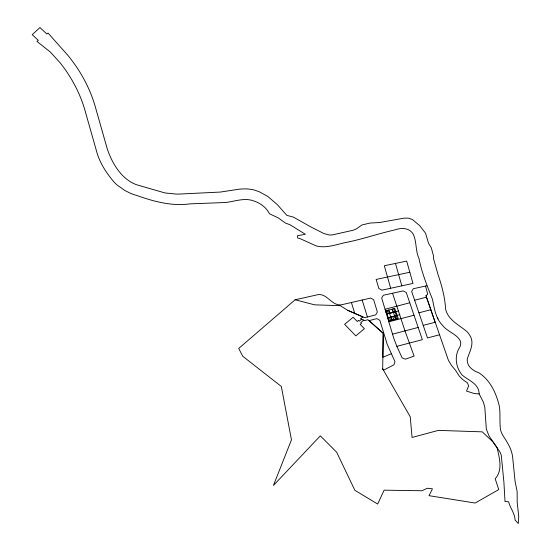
<?xml version="1.0" encoding="UTF-8"?>
<svg xmlns="http://www.w3.org/2000/svg" width="551" height="551" viewBox="0 0 551 551"><rect width="100%" height="100%" fill="white"/><g stroke="black" fill="none" stroke-linecap="round" stroke-linejoin="round"><path stroke-width="0.83" d="M479.17 393.944C479.088 383.71 468.66 380.596 462.186 375.086C456.097 367.896 454.176 356.993 458.949 348.583C466.477 337.088 448.177 333.135 442.77 325.593C435.689 318.616 434.381 308.608 432.487 299.372C427.211 285.997 421.79 272.8 419.001 258.543C415.358 250.87 416.845 241.772 413.257 234.237C409.434 227.584 401.211 227.618 394.785 229.925C378.2 233.658 362.124 239.341 345.408 242.571C335.896 244.616 326.171 248.467 316.336 245.96L300.095 238.631L297.609 237.963L297.554 235.69L305.344 234.278L289.978 224.725L285.487 223.107L278.345 217.948L269.515 213.788C266.36 207.637 260.678 203.278 254.19 201.101C245.526 197.595 236.386 200.867 227.673 202.224A67.126 61.877 15.9 0 1 223.534 202.575L189.764 203.877C171.698 206.356 153.97 201.563 137.068 195.577L134.389 194.758A41.938 38.666 15.9 0 1 130.449 193.305L124.932 190.515L116.922 184.874A31.331 28.886 15.9 0 1 113.995 181.982C106.901 173.668 100.702 164.322 97.307 153.867L84.751 109.594C80.501 95.089 73.6 81.417 64.88 69.089A125.504 115.696 15.9 0 0 59.976 62.628L50.348 52.063L36.958 41.401L38.315 40.375L32.233 34.679L39.961 27.55L46.787 33.969L48.013 33.046L67.25 54.618C80.508 70.48 90.626 89.131 95.97 109.146L107.108 148.364C111.963 163.165 121.372 179.337 136.806 184.819L164.969 192.94L176.031 194.069A49.542 45.671 15.9 0 0 180.205 194.021L220.331 192.065L240.057 189.062L245.608 188.869A56.698 52.269 15.9 0 1 249.775 189.179L253.901 189.909L259.184 191.714L267.724 196.37L277.47 204.779L286.83 215.345L293.456 217.122L310.984 227.012L323.947 233.569L329.326 235.008L332.101 234.953L352.833 230.318A30.243 27.881 15.9 0 0 356.552 228.761L361.924 224.96L369.997 223.059L379.66 222.521L404.09 218.141L408.277 218.141L412.293 219.443L419.724 225.662L425.551 233.211L428.506 243.198L431.33 247.888L433.389 255.554L433.575 258.818L438.045 274.639C441.764 285.604 444.946 297.127 445.566 308.897C447.935 320.117 459.258 324.959 467.041 331.709A18.824 17.357 15.9 0 1 469.507 334.953C475.107 342.853 469.631 351.366 467.255 358.997C466.601 366.381 472.903 370.685 478.922 372.8C490.569 380.459 496.403 393.586 499.44 406.693C500.446 414.352 499.488 422.135 500.494 429.766C501.706 434.794 505.377 438.754 507.691 443.273C510.433 447.798 512.299 452.881 512.733 458.177L515.089 481.416L517.134 491.554L517.203 502.333L518.767 516.783L518.236 523.45L515.082 520.02C514.854 513.422 510.198 508.05 508.607 501.761L505.026 501.541L503.91 482.29L501.265 455.181L500.032 452.123L489.047 435.986L486.313 429.098L484.839 407.485L483.489 402.402L479.17 393.944L474.266 393.531L466.518 391.086L468.646 385.9L467.42 382.828L463.102 379.88L459.403 376.278L455.601 370.396L451.579 365.582L448.397 360.271L425.992 295.694L427.7 294.2L425.537 286.059L413.291 288.724L411.645 291.5L427.5 337.935L439.374 334.829M382.69 368.867L383.22 333.286L369.018 320.648L376.822 318.636L379.846 320.331L387.195 344.279L395.005 361.752L393.937 364.796L383.475 370.238L382.69 368.867L410.226 416.763L412.065 437.453L438.341 430.386L482.29 431.853L492.925 441.881L497.078 447.605C499.282 457.819 503.159 469.934 495.184 478.764L498.758 489.577L475.141 503.035L429.009 495.673L432.452 488.813L427.328 488.255L421.949 490.755L384.102 490.163L377.676 504.055L354.858 490.307L336.661 452.206L320.324 435.855L273.427 485.452L291.458 439.85L281.32 386.458L242.743 356.235L238.707 348.459L295.15 299.778L316.591 294.964C327.06 291.892 331.847 307.244 342.323 304.6L370.644 298.057L373.661 299.751L377.366 312.073L375.727 314.855L364.693 317.693L347.791 310.358L340.325 305.681L314.628 304.841L295.15 299.778M363.736 320.11L360.753 322.638L361.477 323.382L360.223 324.443L364.383 328.658L355.822 335.869L344.602 324.332L353.129 317.273L357.282 321.467L358.563 320.386L359.293 321.137L361.649 319.201L364.748 320.558L367.978 319.725L383.22 333.286L382.869 357.262L391.327 353.714M385.059 309.269L409.758 302.774L422.348 339.671L396.865 346.345L393.724 338.149L381.671 297.981L383.372 295.233L403.215 290.914L406.273 292.56L409.758 302.774M392.532 334.168L418.175 327.446M414.634 300.247L426.495 297.147M386.492 314.049L398.58 310.909M387.016 314.022L395.136 311.907L396.41 315.647L388.29 317.762M387.628 317.831L399.854 314.642M418.925 312.816L430.786 309.717M388.82 321.812L414.008 315.234M423.209 325.372L435.083 322.28L425.992 295.694M390.68 288.263L381.85 290.177L378.84 288.462L376.133 279.44L409.82 272.242L412.981 283.421L390.68 288.263L384.316 265.754L406.672 261.084L409.82 272.242M425.537 286.059L426.798 285.797M347.791 310.358L362.944 316.928L360.54 318.719L361.649 319.201M437.391 317.803L438.017 318.939M396.865 346.345L402.113 357.861L405.336 359.183L414.097 356.098L404.992 330.896L392.532 293.242M393.793 308.76L394.853 311.873M396.128 315.613L397.188 318.733L388.951 320.875L387.89 317.762M392.326 309.139L395.79 319.305M392.14 309.187L393.207 312.307M394.482 316.047L395.542 319.16M392.829 316.474L393.896 319.587M388.848 310.048L389.908 313.161M391.182 316.901L392.243 320.021M388.372 310.172L391.837 320.338M387.201 310.475L388.262 313.595M389.536 317.335L390.597 320.448M385.92 310.812L389.385 320.978L398.242 318.671L394.778 308.505L385.548 310.909L386.616 314.022M362.165 300.013L367.407 316.99M351.4 302.506L354.754 313.367M395.48 263.426L401.817 285.845"/></g></svg>
